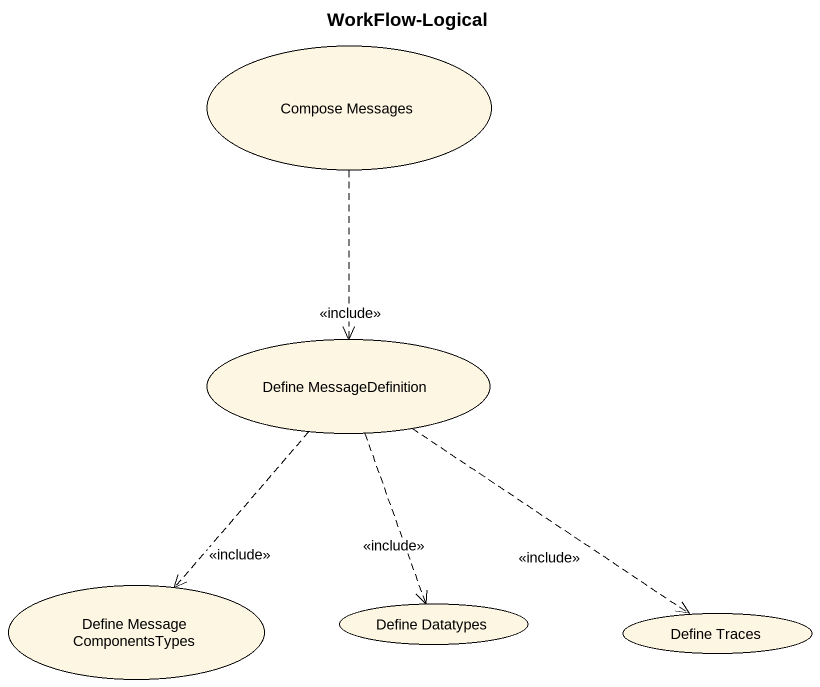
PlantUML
@startuml
title WorkFlow-Logical
usecase "Compose Messages" as Compose_Messages
usecase "Define MessageDefinition" as Define_MessageDefinition
usecase "Define Message ComponentsTypes" as Define_Message
usecase "Define Datatypes" as Define_Datatypes
usecase "Define Traces" as Define_Traces
Compose_Messages ..> Define_MessageDefinition : <<include>>
Define_MessageDefinition ..> Define_Message : <<include>>
Define_MessageDefinition ..> Define_Datatypes : <<include>>
Define_MessageDefinition ..> Define_Traces : <<include>>
@enduml
